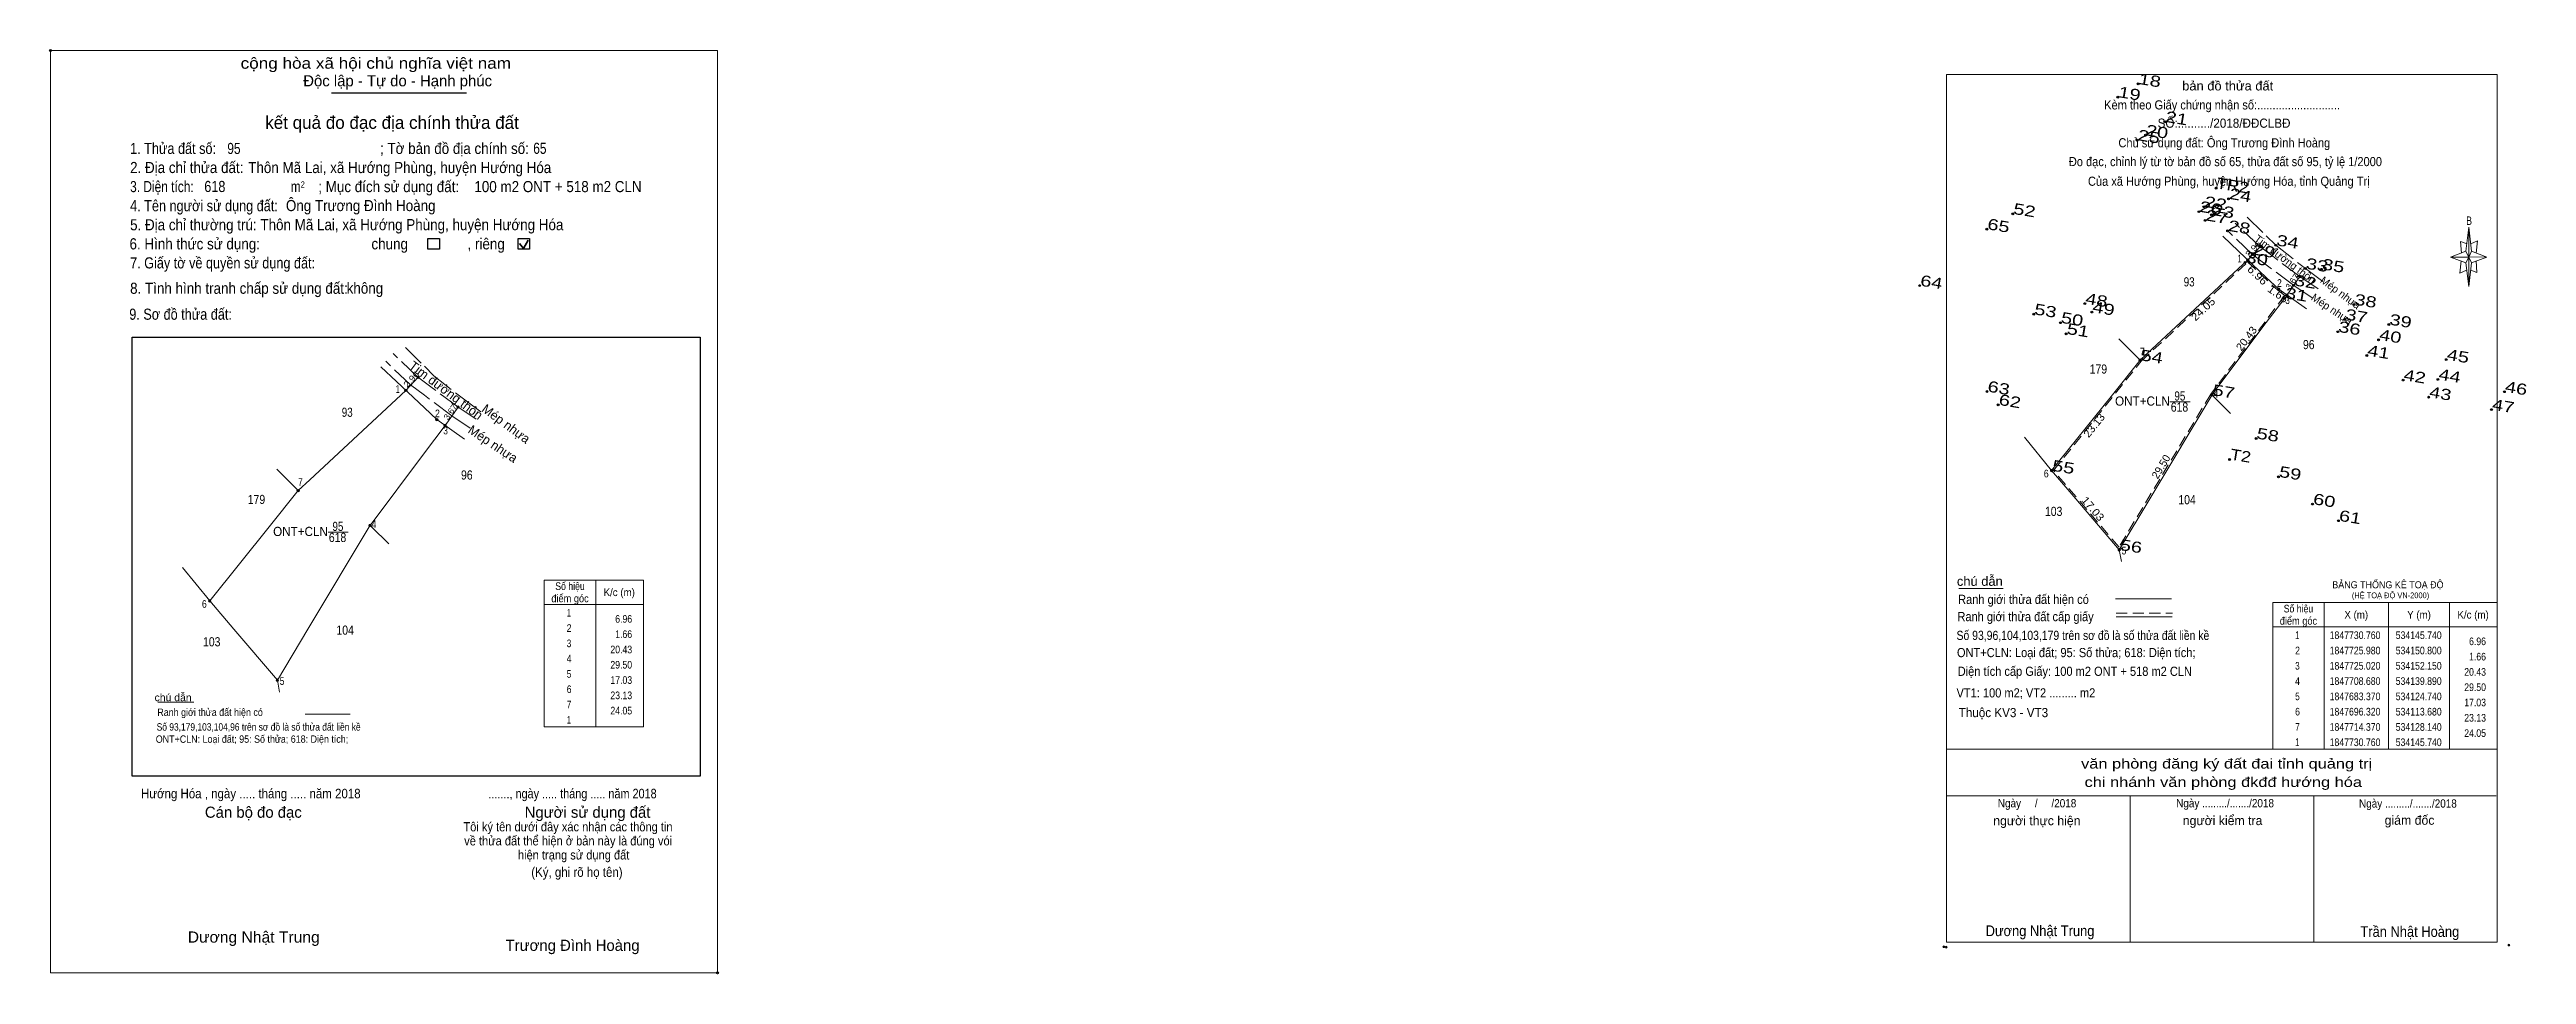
# Model space of a CAD drawing. Header units: metres. Extents: x 533786 to 1850612, y 539030 to 1847765.
# Drawn here: x 533786.5 to 534191.3, y 1847613.9 to 1847765.2 of the extents above.
import ezdxf
from ezdxf.enums import TextEntityAlignment as Align

# ---------------------------------------------------------------- set-up
doc = ezdxf.new("R2010")
doc.units = ezdxf.units.M
doc.header["$LTSCALE"] = 0.6
doc.header["$PDMODE"] = 32
doc.header["$PDSIZE"] = 0.3
doc.linetypes.add('LONG_DASHED', pattern=[7.5, 6, -1.5])
doc.linetypes.add('MEDIUM_DASHED', pattern=[4.5, 3, -1.5])
for name, color, linetype, lineweight in [('1', 7, 'MEDIUM_DASHED', 13), ('10', 7, 'Continuous', 13), ('17', 7, 'Continuous', 13), ('2', 7, 'Continuous', 25), ('22', 7, 'Continuous', 13), ('23', 7, 'Continuous', 13), ('5', 7, 'Continuous', 13), ('6', 7, 'Continuous', 13), ('63', 7, 'Continuous', 13)]:
    doc.layers.add(name, color=color, linetype=linetype, lineweight=lineweight)
doc.layers.add('12', color=7, linetype='Continuous')
doc.layers.add('7', color=7, linetype='Continuous')

msp = doc.modelspace()

# ---------------------------------------------------------------- hatches: boundary and pattern name
at = {"layer": '10'}
for points in [[(534147.97, 1847732.92, 1), (534147.57, 1847732.92, 1)], [(534145.94, 1847730.76, 1), (534145.54, 1847730.76, 1)], [(534154.47, 1847728.03, 1), (534154.07, 1847728.03, 1)], [(534151, 1847725.98, 1), (534150.6, 1847725.98, 1)], [(534152.35, 1847725.03, 1), (534151.95, 1847725.03, 1)], [(533846.95, 1847711.6, 1), (533846.55, 1847711.6, 1)], [(534128.34, 1847714.37, 1), (534127.94, 1847714.37, 1)], [(533844.92, 1847709.44, 1), (533844.52, 1847709.44, 1)], [(534140.09, 1847708.68, 1), (534139.69, 1847708.68, 1)], [(533849.98, 1847704.66, 1), (533849.58, 1847704.66, 1)], [(533851.33, 1847703.71, 1), (533850.93, 1847703.71, 1)], [(533853.45, 1847706.71, 1), (533853.05, 1847706.71, 1)], [(534113.88, 1847696.32, 1), (534113.48, 1847696.32, 1)], [(533827.32, 1847693.05, 1), (533826.92, 1847693.05, 1)], [(533839.07, 1847687.36, 1), (533838.67, 1847687.36, 1)], [(534124.94, 1847683.37, 1), (534124.54, 1847683.37, 1)], [(533812.86, 1847675, 1), (533812.46, 1847675, 1)], [(533823.92, 1847662.05, 1), (533823.52, 1847662.05, 1)]]:
    msp.add_hatch(color=256, dxfattribs=at).paths.add_polyline_path(points)

# ---------------------------------------------------------------- linework, layer by layer
at = {"layer": '1'}
msp.add_lwpolyline([(534145.74, 1847730.42), (534150.64, 1847725.79), (534151.8, 1847724.96), (534139.68, 1847708.82), (534124.7, 1847683.8), (534114, 1847696.33), (534128.32, 1847714.2)], close=True, dxfattribs=at)
at = {"layer": '10'}
msp.add_line((533875.75, 1847654.42), (533875.75, 1847678.42), dxfattribs=at)
for centre in [(534147.77, 1847732.92), (534145.74, 1847730.76), (534154.27, 1847728.03), (534150.8, 1847725.98), (534152.15, 1847725.03), (533846.75, 1847711.6), (534128.14, 1847714.37), (533844.72, 1847709.44), (534139.89, 1847708.68), (533849.78, 1847704.66), (533851.13, 1847703.71), (533853.25, 1847706.71), (534113.68, 1847696.32), (533827.12, 1847693.05), (533838.87, 1847687.36), (534124.74, 1847683.37), (533812.66, 1847675), (533823.72, 1847662.05)]:
    msp.add_circle(centre, 0.2, dxfattribs=at)
at = {"layer": '17'}
for p, q in [((534098.51, 1847677.07), (534105.75, 1847677.07)), ((533804.21, 1847658.45), (533810.06, 1847658.45))]:
    msp.add_line(p, q, dxfattribs=at)
at = {"layer": '2'}
for p, q in [((533832.56, 1847758.09), (533854.61, 1847758.09)), ((533800.01, 1847718.15), (533892.82, 1847718.15)), ((533892.82, 1847718.15), (533892.82, 1847646.36))]:
    msp.add_line(p, q, dxfattribs=at)
at = {"layer": '2', "lineweight": 35}
for p, q in [((533863.31, 1847733.45), (533863.93, 1847732.64)), ((533863.93, 1847732.64), (533864.69, 1847733.99))]:
    msp.add_line(p, q, dxfattribs=at)
at = {"layer": '2', "lineweight": 13}
msp.add_lwpolyline([(533786.64, 1847765.01), (533895.66, 1847765.01), (533895.66, 1847614.22), (533786.64, 1847614.22)], close=True, dxfattribs=at)
at = {"layer": '2'}
for points in [[(533848.34, 1847734.26), (533850.21, 1847734.26), (533850.21, 1847732.51), (533848.34, 1847732.51)], [(533863.07, 1847734.26), (533864.94, 1847734.26), (533864.94, 1847732.51), (533863.07, 1847732.51)]]:
    msp.add_lwpolyline(points, close=True, dxfattribs=at)
msp.add_lwpolyline([(533892.82, 1847646.36), (533800.01, 1847646.36), (533800.01, 1847718.15)], dxfattribs=at)
for p in [(533786.64, 1847765.01), (533895.66, 1847614.22)]:
    msp.add_point(p, dxfattribs=at)
at = {"layer": '22', "linetype": 'LONG_DASHED'}
for p, q in [((534145.66, 1847737.75), (534148.77, 1847734.69)), ((533844.64, 1847716.43), (533847.75, 1847713.37))]:
    msp.add_line(p, q, dxfattribs=at)
at = {"layer": '22'}
for p, q in [((534145.74, 1847730.76), (534130.05, 1847716.15)), ((534152.15, 1847725.02), (534148.77, 1847720.52)), ((534124.64, 1847717.87), (534128.14, 1847714.37)), ((533844.72, 1847709.44), (533829.03, 1847694.83)), ((534139.76, 1847708.46), (534130.05, 1847692.24)), ((534140.11, 1847708.46), (534139.89, 1847708.68)), ((534142.94, 1847705.68), (534140.11, 1847708.46)), ((533851.13, 1847703.7), (533847.75, 1847699.2)), ((533823.62, 1847696.55), (533827.12, 1847693.05)), ((534117.62, 1847691.7), (534113.68, 1847696.32)), ((534130.05, 1847692.24), (534129.73, 1847691.7)), ((533838.74, 1847687.14), (533829.03, 1847670.92)), ((533839.09, 1847687.14), (533838.87, 1847687.36)), ((533841.92, 1847684.36), (533839.09, 1847687.14)), ((533816.6, 1847670.38), (533812.66, 1847675)), ((533829.03, 1847670.92), (533828.71, 1847670.38))]:
    msp.add_line(p, q, dxfattribs=at)
at = {"layer": '22', "linetype": 'LONG_DASHED'}
for points in [[(534148.77, 1847729.96), (534146.51, 1847731.65), (534142.46, 1847735.51)], [(534149.82, 1847731.36), (534147.65, 1847732.99), (534143.66, 1847736.78)], [(534148.77, 1847734.69), (534150.33, 1847733.15), (534155.15, 1847729.35), (534158.01, 1847727.23)], [(534157.22, 1847726.05), (534154.25, 1847728.04), (534149.82, 1847731.36)], [(534156.25, 1847724.59), (534153.23, 1847726.61), (534148.77, 1847729.96)], [(533848.8, 1847710.04), (533846.63, 1847711.67), (533842.64, 1847715.46)], [(533847.75, 1847708.64), (533845.49, 1847710.33), (533841.44, 1847714.19)], [(533847.75, 1847713.37), (533849.31, 1847711.83), (533854.13, 1847708.03), (533856.99, 1847705.91)], [(533855.23, 1847703.27), (533852.21, 1847705.29), (533847.75, 1847708.64)], [(533856.2, 1847704.73), (533853.23, 1847706.72), (533848.8, 1847710.04)]]:
    msp.add_lwpolyline(points, dxfattribs=at)
at = {"layer": '22'}
for points in [[(534148.77, 1847720.52), (534139.89, 1847708.68), (534139.76, 1847708.46)], [(534130.05, 1847716.15), (534128.14, 1847714.37), (534123.4, 1847708.46)], [(534123.4, 1847708.46), (534113.68, 1847696.32), (534109.24, 1847701.79)], [(533847.75, 1847699.2), (533838.87, 1847687.36), (533838.74, 1847687.14)], [(533829.03, 1847694.83), (533827.12, 1847693.05), (533822.38, 1847687.14)], [(534129.73, 1847691.7), (534124.74, 1847683.37), (534117.62, 1847691.7)], [(533822.38, 1847687.14), (533812.66, 1847675), (533808.22, 1847680.47)], [(533828.71, 1847670.38), (533823.72, 1847662.05), (533816.6, 1847670.38)]]:
    msp.add_lwpolyline(points, dxfattribs=at)
at = {"layer": '23'}
for p, q in [((534141.65, 1847734.62), (534144.2, 1847732.21)), ((534144.2, 1847732.21), (534148.77, 1847727.9)), ((534148.77, 1847727.9), (534150.8, 1847725.98)), ((534150.8, 1847725.98), (534155.33, 1847722.78)), ((533840.63, 1847713.3), (533843.18, 1847710.89)), ((533843.18, 1847710.89), (533847.75, 1847706.58)), ((534133.02, 1847707.57), (534136.32, 1847707.57)), ((533847.75, 1847706.58), (533849.78, 1847704.66)), ((533849.78, 1847704.66), (533854.31, 1847701.46)), ((533832, 1847686.25), (533835.3, 1847686.25))]:
    msp.add_line(p, q, dxfattribs=at)
at = {"layer": '5'}
for p, q in [((534181.39, 1847732.19), (534181.89, 1847736.09)), ((534182.29, 1847732.19), (534184.79, 1847731.19)), ((534181.39, 1847730.29), (534178.89, 1847731.19)), ((534182.29, 1847730.29), (534181.89, 1847726.39)), ((534183.19, 1847728.69), (534182.19, 1847729.09)), ((534183.09, 1847730.59), (534183.19, 1847728.69)), ((534096.52, 1847650.75), (534186.52, 1847650.75)), ((534096.52, 1847643.15), (534186.32, 1847643.15)), ((534096.52, 1847643.15), (534186.32, 1847643.15)), ((534096.52, 1847643.15), (534186.32, 1847643.15)), ((534126.52, 1847619.25), (534126.52, 1847643.15)), ((534156.52, 1847619.25), (534156.52, 1847643.15))]:
    msp.add_line(p, q, dxfattribs=at)
for points in [[(534096.52, 1847761.05), (534186.52, 1847761.05), (534186.52, 1847619.25), (534096.52, 1847619.25)], [(534181.89, 1847736.09), (534182.29, 1847732.19), (534181.89, 1847731.19)], [(534181.89, 1847731.19), (534178.89, 1847731.19), (534181.39, 1847732.19), (534182.29, 1847730.29), (534184.79, 1847731.19), (534181.89, 1847731.29)], [(534181.89, 1847731.19), (534181.89, 1847726.39), (534181.39, 1847730.29)]]:
    msp.add_lwpolyline(points, close=True, dxfattribs=at)
for points in [[(534181.89, 1847731.19), (534181.39, 1847732.19), (534178.89, 1847731.19)], [(534181.59, 1847733.39), (534180.49, 1847733.79), (534180.69, 1847731.89)], [(534182.19, 1847733.39), (534183.29, 1847733.89), (534183.09, 1847731.89)], [(534180.59, 1847730.59), (534180.39, 1847728.59), (534181.49, 1847729.09)], [(534181.89, 1847731.19), (534182.29, 1847730.29), (534184.79, 1847731.19)], [(534186.52, 1847619.25), (534096.52, 1847619.25), (534096.52, 1847643.15)]]:
    msp.add_lwpolyline(points, dxfattribs=at)
for p in [(534096.05, 1847618.48), (534096.45, 1847618.41)]:
    msp.add_point(p, dxfattribs=at)
at = {"layer": '6'}
for p, q in [((534124.11, 1847675.33), (534133.25, 1847675.33)), ((534124.25, 1847672.4), (534133.39, 1847672.4)), ((533828.24, 1847656.52), (533835.62, 1847656.52))]:
    msp.add_line(p, q, dxfattribs=at)
at = {"layer": '6', "linetype": 'MEDIUM_DASHED'}
msp.add_line((534124.25, 1847673.02), (534133.45, 1847673.02), dxfattribs=at)
at = {"layer": '6'}
msp.add_point((534188.42, 1847618.75), dxfattribs=at)
at = {"layer": '63'}
for p, q in [((534147.77, 1847732.92), (534145.74, 1847730.76)), ((534154.27, 1847728.03), (534152.15, 1847725.03)), ((533846.75, 1847711.6), (533844.72, 1847709.44)), ((533853.25, 1847706.71), (533851.13, 1847703.71)), ((534124.74, 1847683.37), (534125.1, 1847681.44)), ((534158.22, 1847674.75), (534158.22, 1847650.75)), ((534168.72, 1847674.75), (534168.72, 1847650.75)), ((534178.72, 1847674.75), (534178.72, 1847650.75)), ((534149.82, 1847670.75), (534186.52, 1847670.75)), ((533823.72, 1847662.05), (533824.08, 1847660.12))]:
    msp.add_line(p, q, dxfattribs=at)
for points in [[(533875.75, 1847654.42), (533867.35, 1847654.42), (533867.35, 1847678.42), (533875.75, 1847678.42)], [(533875.75, 1847678.42), (533883.55, 1847678.42), (533883.55, 1847654.42), (533875.75, 1847654.42)], [(533867.35, 1847674.42), (533875.75, 1847674.42), (533883.55, 1847674.42)]]:
    msp.add_lwpolyline(points, dxfattribs=at)
msp.add_lwpolyline([(534149.82, 1847674.75), (534186.52, 1847674.75), (534186.52, 1847650.75), (534149.82, 1847650.75)], close=True, dxfattribs=at)
at = {"layer": '7'}
for p in [(534127.82, 1847759.54), (534124.5, 1847757.38), (534132.19, 1847753.34), (534127.67, 1847750.34), (534129, 1847751.15), (534138.57, 1847739.46), (534140.55, 1847742.48), (534142.61, 1847740.76), (534103.09, 1847735.79), (534107.33, 1847738.3), (534137.76, 1847738.65), (534138.78, 1847737.23), (534139.8, 1847738.13), (534142.44, 1847735.53), (534146.51, 1847731.65), (534150.33, 1847733.15), (534145.3, 1847730.36), (534155.15, 1847729.35), (534157.8, 1847729.23), (534092.12, 1847726.56), (534119.11, 1847723.62), (534151.76, 1847724.51), (534153.23, 1847726.61), (534163.07, 1847723.48), (534110.76, 1847721.88), (534115.12, 1847720.5), (534120.26, 1847722.24), (534160.45, 1847719.02), (534161.59, 1847721.02), (534168.8, 1847720.2), (534116.07, 1847718.68), (534165.19, 1847715.13), (534167.12, 1847717.7), (534128.14, 1847714.37), (534171.11, 1847711.12), (534176.82, 1847711.23), (534178.18, 1847714.46), (534103.12, 1847709.25), (534104.95, 1847707.08), (534139.89, 1847708.68), (534175.3, 1847708.33), (534187.68, 1847709.21), (534185.58, 1847706.29), (534147.1, 1847701.58), (534113.68, 1847696.32), (534142.77, 1847698.14), (534150.76, 1847695.31), (534156.33, 1847690.85), (534160.55, 1847688.13), (534124.74, 1847683.37)]:
    msp.add_point(p, dxfattribs=at)

# ---------------------------------------------------------------- texts
at = {"layer": '1', "width": 0.85}
for p in [(534134.58, 1847705.96), (533833.56, 1847684.64)]:
    msp.add_text('618', height=1.5, dxfattribs=at).set_placement(p, align=Align.CENTER)
at = {"layer": '1'}
for s, height, width, p in [('BẢNG THỐNG KÊ TOẠ ĐỘ ', 1.15, 0.95, (534159.55, 1847677.08)), ('(HỆ TOẠ ĐỘ VN-2000)', 0.93, 0.9, (534162.75, 1847675.46))]:
    msp.add_text(s, height=height, dxfattribs=dict(at, width=width)).set_placement(p)
at = {"layer": '12'}
for s, width, p in [('18', 1.35, (534127.82, 1847759.54)), ('19', 1.35, (534124.5, 1847757.38)), ('25', 1.35, (534127.67, 1847750.34)), ('20', 1.35, (534129, 1847751.15)), ('21', 1.35, (534132.19, 1847753.34)), ('TR2', 1.15, (534140.55, 1847742.48)), ('52', 1.35, (534107.33, 1847738.3)), ('26', 1.35, (534137.76, 1847738.65)), ('22', 1.35, (534138.57, 1847739.46)), ('23', 1.35, (534139.8, 1847738.13)), ('24', 1.35, (534142.61, 1847740.76)), ('65', 1.35, (534103.09, 1847735.79)), ('27', 1.35, (534138.78, 1847737.23)), ('28', 1.35, (534142.44, 1847735.53)), ('30', 1.35, (534145.3, 1847730.36)), ('29', 1.35, (534146.51, 1847731.65)), ('34', 1.35, (534150.33, 1847733.15)), ('64', 1.35, (534092.12, 1847726.56)), ('32', 1.35, (534153.23, 1847726.61)), ('33', 1.35, (534155.15, 1847729.35)), ('35', 1.35, (534157.8, 1847729.23)), ('53', 1.35, (534110.76, 1847721.88)), ('48', 1.35, (534119.11, 1847723.62)), ('49', 1.35, (534120.26, 1847722.24)), ('31', 1.35, (534151.76, 1847724.51)), ('38', 1.35, (534163.07, 1847723.48)), ('50', 1.35, (534115.12, 1847720.5)), ('51', 1.35, (534116.07, 1847718.68)), ('36', 1.35, (534160.45, 1847719.02)), ('37', 1.35, (534161.59, 1847721.02)), ('40', 1.35, (534167.12, 1847717.7)), ('39', 1.35, (534168.8, 1847720.2)), ('54', 1.35, (534128.14, 1847714.37)), ('41', 1.35, (534165.19, 1847715.13)), ('45', 1.35, (534178.18, 1847714.46)), ('42', 1.35, (534171.11, 1847711.12)), ('44', 1.35, (534176.82, 1847711.23)), ('63', 1.35, (534103.12, 1847709.25)), ('62', 1.35, (534104.95, 1847707.08)), ('57', 1.35, (534139.89, 1847708.68)), ('43', 1.35, (534175.3, 1847708.33)), ('47', 1.35, (534185.58, 1847706.29)), ('46', 1.35, (534187.68, 1847709.21)), ('58', 1.35, (534147.1, 1847701.58)), ('T2', 1.2, (534142.77, 1847698.14)), ('55', 1.35, (534113.68, 1847696.32)), ('59', 1.35, (534150.76, 1847695.31)), ('60', 1.35, (534156.33, 1847690.85)), ('61', 1.35, (534160.55, 1847688.13)), ('56', 1.35, (534124.74, 1847683.37))]:
    msp.add_text(s, height=1.8, rotation=350.549, dxfattribs=dict(at, width=width)).set_placement(p)
at = {"layer": '2'}
for s, height, width, p in [('cộng hòa xã hội chủ nghĩa việt nam', 1.82, 1.15, (533817.72, 1847762.02)), ('1. Thửa đất số:', 1.82, 0.85, (533799.66, 1847748.08)), ('95', 1.82, 0.8, (533815.54, 1847748.08)), ('; Tờ bản đồ địa chính số:', 1.82, 0.9, (533840.5, 1847748.08)), ('65', 1.82, 0.8, (533865.54, 1847748.1)), ('3. Diện tích:', 1.82, 0.8, (533799.66, 1847741.84)), ('2. Địa chỉ thửa đất:', 1.82, 0.9, (533799.66, 1847744.96)), ('618', 1.82, 0.85, (533811.78, 1847741.86)), ('Thôn Mã Lai, xã Hướng Phùng, huyện Hướng Hóa', 1.82, 0.9, (533818.96, 1847744.96)), ('2', 1.04, 0.8, (533827.54, 1847742.58)), ('; Mục đích sử dụng đất:', 1.82, 0.9, (533830.41, 1847741.84)), ('100 m2 ONT + 518 m2 CLN', 1.82, 0.9, (533855.92, 1847741.84)), ('4. Tên người sử dụng đất:', 1.82, 0.85, (533799.66, 1847738.72)), ('Ông Trương Đình Hoàng', 1.82, 0.9, (533825.12, 1847738.74)), ('m', 1.82, 0.8, (533825.9, 1847741.84)), ('5. Địa chỉ thường trú:', 1.82, 0.9, (533799.66, 1847735.6)), ('Thôn Mã Lai, xã Hướng Phùng, huyện Hướng Hóa', 1.82, 0.9, (533820.95, 1847735.62)), ('6. Hình thức sử dụng:', 1.82, 0.9, (533799.56, 1847732.48)), ('7. Giấy tờ về quyền sử dụng đất:', 1.82, 0.85, (533799.66, 1847729.37)), ('chung                , riêng', 1.82, 0.9, (533839.1, 1847732.48)), ('8. Tình hình tranh chấp sử dụng đất: ', 1.82, 0.9, (533799.66, 1847725.22)), ('không', 1.82, 0.9, (533835.05, 1847725.24)), ('9. Sơ đồ thửa đất:', 1.82, 0.85, (533799.52, 1847720.98)), ('Hướng Hóa , ngày ..... tháng ..... năm 2018', 1.56, 0.9, (533801.44, 1847642.74)), ('......., ngày ..... tháng ..... năm 2018', 1.56, 0.85, (533858.21, 1847642.74)), ('(Ký, ghi rõ họ tên)', 1.56, 0.9, (533865.22, 1847629.9)), ('Dương Nhật Trung', 1.82, 1.05, (533809.08, 1847619.15))]:
    msp.add_text(s, height=height, dxfattribs=dict(at, width=width)).set_placement(p)
for s, p in [('Độc lập - Tự do - Hạnh phúc', (533827.95, 1847759.14)), ('Cán bộ đo đạc', (533811.88, 1847639.56)), ('Người sử dụng đất', (533864.14, 1847639.56)), ('Trương Đình Hoàng', (533861.02, 1847617.8))]:
    msp.add_text(s, height=1.82, dxfattribs=at).set_placement(p)
for s, height, p in [('kết quả đo đạc địa chính thửa đất', 2.08, (533842.465, 1847752.19)), ('.', 0.52, (533895.6357, 1847613.94))]:
    msp.add_text(s, height=height, dxfattribs=at).set_placement(p, align=Align.CENTER)
at = {"layer": '2', "width": 0.9}
for s, p in [('Tôi ký tên dưới đây xác nhận các thông tin', (533871.22, 1847637.34)), ('về thửa đất thể hiện ở bản này là đúng vói', (533871.245, 1847635.04)), ('hiện trạng sử dụng đất', (533872.145, 1847632.74))]:
    msp.add_text(s, height=1.503, dxfattribs=at).set_placement(p, align=Align.CENTER)
at = {"layer": '23'}
for s, width, p in [('93', 0.8, (534136.16, 1847726.43)), ('96', 0.85, (534155.705, 1847716.17)), ('179', 0.85, (534121.325, 1847712.17)), ('ONT+CLN', 0.95, (534128.525, 1847706.94)), ('95', 0.8, (534134.64, 1847707.77)), ('93', 0.8, (533835.14, 1847705.11)), ('96', 0.85, (533854.685, 1847694.85)), ('179', 0.85, (533820.305, 1847690.85)), ('104', 0.85, (534135.815, 1847690.81)), ('ONT+CLN', 0.95, (533827.505, 1847685.62)), ('95', 0.8, (533833.62, 1847686.45)), ('103', 0.85, (534114.015, 1847688.9)), ('104', 0.85, (533834.795, 1847669.49)), ('103', 0.85, (533812.995, 1847667.58))]:
    msp.add_text(s, height=1.5, dxfattribs=dict(at, width=width)).set_placement(p, align=Align.CENTER)
at = {"layer": '5'}
for s, height, width, p in [('bản đồ thửa đất', 1.5, 1.05, (534142.46, 1847758.47)), ('Kèm theo Giấy chứng nhận số:...........................', 1.5, 0.9, (534141.54, 1847755.36)), ('SỐ:........../2018/ĐĐCLBĐ', 1.5, 0.95, (534141.86, 1847752.37)), ('Đo đạc, chỉnh lý từ tờ bản đồ số 65, thửa đất số 95, tỷ lệ 1/2000 ', 1.5, 0.9, (534142.335, 1847746.09)), ('Chủ sử dụng đất: Ông Trương Đình Hoàng', 1.5, 0.9, (534141.905, 1847749.16)), ('Của xã Hướng Phùng, huyện Hướng Hóa, tỉnh Quảng Trị', 1.5, 0.9, (534142.635, 1847742.88)), ('B', 1.378, 0.75, (534181.92, 1847736.49)), ('văn phòng đăng ký đất đai tỉnh quảng trị', 1.6, 1.25, (534142.29, 1847647.61)), ('chi nhánh văn phòng đkđđ hướng hóa', 1.6, 1.25, (534141.735, 1847644.6)), ('Ngày     /     /2018', 1.35, 0.9, (534111.305, 1847641.26)), ('Ngày ........./......./2018', 1.35, 0.9, (534142.03, 1847641.27)), ('Ngày ........./......./2018', 1.35, 0.9, (534171.91, 1847641.22)), ('Dương Nhật Trung', 1.75, 0.9, (534111.79, 1847620.21)), ('Trần Nhật Hoàng', 1.75, 0.9, (534172.225, 1847620.08))]:
    msp.add_text(s, height=height, dxfattribs=dict(at, width=width)).set_placement(p, align=Align.CENTER)
for s, p in [('người thực hiện', (534111.27, 1847638.34)), ('người kiểm tra', (534141.625, 1847638.36)), ('giám đốc', (534172.175, 1847638.42))]:
    msp.add_text(s, height=1.5, dxfattribs=at).set_placement(p, align=Align.CENTER)
at = {"layer": '6'}
for s, height, width, p in [('chú dẫn', 1.5, 1.05, (534098.2, 1847677.48)), ('Ranh giới thửa đất hiện có ', 1.5, 0.9, (534098.4, 1847674.52)), ('Ranh giới thửa đất cấp giấy', 1.5, 0.9, (534098.29, 1847671.7)), ('Số 93,96,104,103,179 trên sơ đồ là số thửa đất liền kề', 1.5, 0.85, (534098.14, 1847668.63)), ('ONT+CLN: Loại đất; 95: Số thửa; 618: Diện tích;', 1.5, 0.9, (534098.21, 1847665.82)), ('Diện tích cấp Giấy: 100 m2 ONT + 518 m2 CLN', 1.5, 0.9, (534098.34, 1847662.76)), ('chú dẫn', 1.211, 1.05, (533803.66, 1847658.62)), ('VT1: 100 m2; VT2 ......... m2', 1.5, 0.9, (534098.14, 1847659.23)), ('Số 93,179,103,104,96 trên sơ đồ là số thửa đất liền kề', 1.21, 0.85, (533804, 1847653.81)), ('Ranh giới thửa đất hiện có ', 1.211, 0.9, (533804.1, 1847656.21)), ('Thuộc KV3 - VT3', 1.5, 0.95, (534098.5, 1847656.01)), ('ONT+CLN: Loại đất; 95: Số thửa; 618: Diện tích;', 1.21, 0.9, (533803.85, 1847651.82))]:
    msp.add_text(s, height=height, dxfattribs=dict(at, width=width)).set_placement(p)
at = {"layer": '63'}
for s, width, p in [(' 1', 0.75, (534144.76, 1847730.35)), (' 2', 0.85, (534151.3, 1847726.36)), (' 3', 0.8, (534152.61, 1847723.56)), (' 7', 0.8, (534128.88, 1847715.14)), (' 1', 0.75, (533843.74, 1847709.03)), (' 4', 0.85, (534140.92, 1847708.24)), (' 2', 0.85, (533850.28, 1847705.04)), (' 3', 0.8, (533851.59, 1847702.24)), (' 7', 0.8, (533827.86, 1847693.82)), (' 6', 0.85, (534113.2, 1847695.21)), (' 4', 0.85, (533839.9, 1847686.92)), (' 5', 0.8, (534125.88, 1847682.61)), (' 6', 0.85, (533812.18, 1847673.89)), ('6.96', 0.85, (533881.7, 1847671.45)), ('20.43', 0.85, (533881.7, 1847666.45)), ('1.66', 0.85, (533881.7, 1847668.95)), ('6.96', 0.85, (534184.67, 1847667.78)), ('1.66', 0.85, (534184.67, 1847665.28)), (' 5', 0.8, (533824.86, 1847661.29)), ('29.50', 0.85, (533881.7, 1847663.95)), ('17.03', 0.85, (533881.7, 1847661.45)), ('20.43', 0.85, (534184.67, 1847662.78)), ('23.13', 0.85, (533881.7, 1847658.95)), ('29.50', 0.85, (534184.67, 1847660.28)), ('17.03', 0.85, (534184.67, 1847657.78)), ('24.05', 0.85, (533881.7, 1847656.45)), ('23.13', 0.85, (534184.67, 1847655.28)), ('24.05', 0.85, (534184.67, 1847652.78))]:
    msp.add_text(s, height=1.25, dxfattribs=dict(at, width=width)).set_placement(p, align=Align.RIGHT)
for s, height, rotation, width, p in [('2.96', 1, 46.777, 1.15, (534146.9879, 1847732.2176)), ('6.96', 1.25, 316.63, 1.15, (534146.8958, 1847727.8142)), ('3.67', 1, 54.752, 1.05, (534153.422, 1847726.9315)), ('24.05', 1.25, 42.961, 1.1, (534138.8741, 1847722.2549)), ('1.66', 1.25, 324.583, 1.1, (534150.3028, 1847724.6713)), ('20.43', 1.25, 53.119, 1.05, (534146.0205, 1847717.5399)), ('2.96', 1, 46.777, 1.15, (533845.9679, 1847710.8976)), ('3.67', 0.9999, 54.752, 1.05, (533852.402, 1847705.6115)), ('23.13', 1.25, 51.302, 1.05, (534121.1194, 1847703.3142)), ('17.03', 1.25, 310.499, 1.1, (534119.9524, 1847689.6709))]:
    msp.add_text(s, height=height, rotation=rotation, dxfattribs=dict(at, width=width)).set_placement(p, align=Align.CENTER)
for s, height, rotation, p in [('Tim đường thôn', 1.25, 323.148, (534151.4602, 1847730.3846)), ('Mép nhựa', 1.25, 323.506, (534160.5233, 1847724.8982)), ('Mép nhựa', 1.25, 326.199, (534159.1423, 1847722.1899)), ('Tim đường thôn', 1.5, 323.148, (533850.8352, 1847708.8488)), ('Mép nhựa', 1.5, 323.506, (533860.6539, 1847703.3738)), ('Mép nhựa', 1.5, 326.199, (533858.5428, 1847700.0645)), ('29.50', 1.25, 59.096, (534132.0947, 1847696.639))]:
    msp.add_text(s, height=height, rotation=rotation, dxfattribs=at).set_placement(p, align=Align.CENTER)
for s, width, p in [('điểm góc', 0.9, (533871.55, 1847674.8)), ('Số hiệu', 0.85, (533871.55, 1847676.8)), ('K/c (m)', 0.95, (533879.595, 1847675.8)), (' 2', 0.85, (533871.205, 1847669.95)), (' 1', 0.75, (533871.2, 1847672.45)), ('điểm góc', 0.9, (534154.02, 1847671.13)), ('Số hiệu', 0.85, (534154.02, 1847673.13)), ('X (m)', 0.95, (534163.47, 1847672.13)), ('Y (m)', 0.95, (534173.725, 1847672.13)), ('K/c (m)', 0.95, (534182.565, 1847672.13)), (' 3', 0.8, (533871.195, 1847667.45)), (' 2', 0.85, (534153.675, 1847666.28)), (' 1', 0.75, (534153.67, 1847668.78)), ('1847730.760', 0.85, (534163.27, 1847668.78)), ('1847725.980', 0.85, (534163.27, 1847666.28)), ('534145.740', 0.85, (534173.67, 1847668.78)), ('534150.800', 0.85, (534173.67, 1847666.28)), (' 4', 0.85, (533871.2, 1847664.95)), (' 5', 0.8, (533871.205, 1847662.45)), (' 4', 0.85, (534153.67, 1847661.28)), (' 3', 0.8, (534153.665, 1847663.78)), ('1847725.020', 0.85, (534163.27, 1847663.78)), ('1847708.680', 0.85, (534163.27, 1847661.28)), ('534152.150', 0.85, (534173.67, 1847663.78)), ('534139.890', 0.85, (534173.67, 1847661.28)), (' 6', 0.85, (533871.205, 1847659.95)), (' 7', 0.8, (533871.205, 1847657.45)), (' 5', 0.8, (534153.675, 1847658.78)), ('1847683.370', 0.85, (534163.27, 1847658.78)), ('534124.740', 0.85, (534173.67, 1847658.78)), (' 1', 0.75, (533871.2, 1847654.95)), (' 6', 0.85, (534153.675, 1847656.28)), (' 7', 0.8, (534153.675, 1847653.78)), ('1847696.320', 0.85, (534163.27, 1847656.28)), ('1847714.370', 0.85, (534163.27, 1847653.78)), ('534113.680', 0.85, (534173.67, 1847656.28)), ('534128.140', 0.85, (534173.67, 1847653.78)), (' 1', 0.75, (534153.67, 1847651.28)), ('1847730.760', 0.85, (534163.27, 1847651.28)), ('534145.740', 0.85, (534173.67, 1847651.28))]:
    msp.add_text(s, height=1.25, dxfattribs=dict(at, width=width)).set_placement(p, align=Align.CENTER)

doc.saveas('drawing.dxf')
